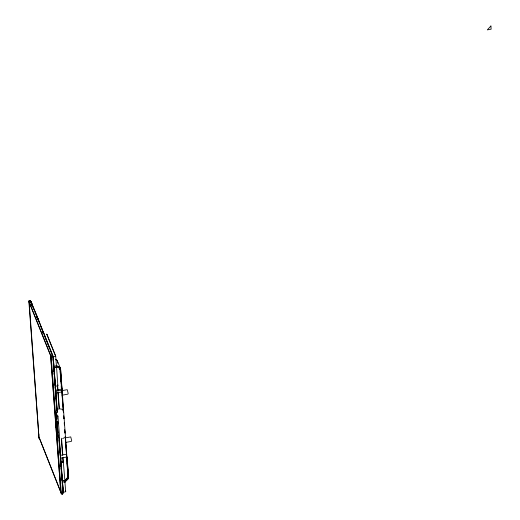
<?xml version="1.0" encoding="UTF-8"?>
<svg xmlns="http://www.w3.org/2000/svg" width="520" height="520" viewBox="0 0 520 520"><rect width="100%" height="100%" fill="white"/><g stroke="black" fill="none" stroke-linecap="round" stroke-linejoin="round"><path stroke-width="0.78" d="M56.127 426.439C55.712 425.23 56.563 428.695 56.18 426.257M32.019 305.442L31.954 305.13M43.017 331.481L37.31 317.096L37.212 317.766M37.518 318.012L37.212 317.61M43.011 332.306L43.017 331.838L43.154 332.404M43.089 332.371L42.959 331.442M43.218 332.098L43.017 332.495M67.996 474.721L67.626 477.471L65 480.422M31.46 303.927L31.545 303.387L31.857 303.914M56.089 426.218L56.134 426.666A4.602 0.683 79.5 0 1 56.127 426.439M39.267 438.412A0.683 0.546 -21.9 0 1 39.013 438.035L28.866 301.204M61.302 493.454L39.208 437.684L39.013 438.009L29.198 302.4L50.713 355.94L60.723 491.199L61.302 493.493A0.657 0.52 -21.9 0 0 61.932 493.909L62.088 493.89A2.99 2.379 -21.9 0 0 62.348 493.844L62.504 493.805A0.657 0.52 -21.9 0 0 63.024 493.175L61.334 493.558L51.207 356.714A0.657 0.52 -21.9 0 1 51.734 356.09L51.889 356.05A2.99 2.379 -21.9 0 1 52.15 355.999L52.332 356.025A0.683 0.546 -21.9 0 1 52.956 356.46L57.064 412.003M39.24 438.347A0.683 0.546 -21.9 0 1 38.987 437.976L39.208 437.684L61.269 493.285M67.841 476.093C68.322 478.641 58.799 487.416 67.769 479.362A4.81 3.881 -9.8 0 0 68.647 477.406L66.866 456.359M30.641 300.95L30.609 300.95A0.657 0.52 -21.9 0 0 30.017 300.528L29.855 300.528A2.99 2.379 -21.9 0 0 29.595 300.593L29.432 300.612A0.657 0.52 -21.9 0 0 28.919 301.262L51.214 356.785A0.683 0.546 -21.9 0 1 51.753 356.129M68.335 477.061L60.619 369.382M58.188 435.247L58.468 437.665L59.404 438.269M56.622 412.731L57.447 411.775M56.791 412.269L56.907 412.848M55.945 423.397L55.913 424.19M43.381 332.183L53.19 356.616L53.976 367.653L56.388 367.204M64.766 480.396L65.715 491.706L63.232 492.323L60.691 461.747L63.258 461.266L64.883 480.447L62.361 480.968L64.87 480.584M42.887 331.26L37.72 317.993L37.212 317.889M43.218 333.288L43.121 331.962L43.388 333.229M62.875 492.576L63.284 492.356L59.332 439.017M31.044 302.959L30.973 301.542L36.881 315.894L37.024 317.311M37.538 317.882L37.992 318.669M43.479 333.528L43.446 332.586L53.105 356.714L57.109 410.859M64.668 482.209L65.916 480.467M55.367 386.224L57.876 385.808L56.557 367.068L53.995 367.601M66.553 480.044L64.825 482.203L67.75 477.763L68.088 474.929M60.652 369.72L61.9 389.46L60.385 369.811A4.524 3.653 -9.1 0 0 59.3 368.16L55.861 366.054L57.915 366.496M63.284 492.356L59.143 438.347M56.934 409.63L59.098 408.726L62.341 409.305A1.742 1.385 -21.9 0 1 62.881 409.76L63.18 411.262M36.901 317.7L36.881 315.894L30.7 301.632L31.772 304.187M56.518 367.101L55.699 356.31L46.735 334.081L46.742 334.49M57.876 385.808L57.609 384.937L58.026 390.507M64.942 480.382L62.387 480.909M37.687 319.377L37.72 317.993M57.343 411.6L56.934 412.126M64.474 482.085L67.548 479.265A4.524 3.653 -9.1 0 0 68.374 477.418L67.262 457.704M55.764 422.116L55.802 422.65M64.454 480.974L66.313 479.869L66.086 479.317L67.373 478.465L68.049 475.429M64.448 437.632L62.621 438.646M52.956 356.46L51.188 356.791L50.629 355.953L60.723 491.199M43.173 332.67L43.492 332.846M52.962 356.525L52.091 356.772L52.084 356.057M29.406 300.547L29.595 300.579A3.029 2.405 -21.9 0 1 29.855 300.528M29.523 300.619L29.439 300.632A0.657 0.52 -21.9 0 0 28.919 301.269L29.114 302.439M62.452 493.909L62.348 493.857A3.029 2.405 -21.9 0 1 62.088 493.909M61.334 493.558A0.683 0.546 -21.9 0 0 61.952 494L62.374 493.928L62.192 493.246L63.076 493.233L59.027 438.464M36.452 315.829L36.621 315.263M40.71 326.417C41.457 328.192 43.036 331.201 42.575 331.312M50.102 349.785L52.806 356.519L55.757 356.324L46.833 334.185L46.833 334.549M56.381 367.224L53.963 367.523L56.485 367.269M55.386 386.269L54.015 367.783L56.511 367.315M61.178 385.638L61.406 388.778L62.179 389.409M55.601 390.221L61.367 389.149M56.004 391.228L61.77 390.156L61.302 384.267M62.147 390.591L67.243 389.675L68.205 393.504L67.86 394.141L62.114 395.213M56.166 392.997L61.932 391.924M55.757 422.038L55.705 421.707M55.692 421.779L55.699 421.291M65.644 437.821L70.74 436.897L71.702 440.726L71.357 441.37L65.611 442.435M60.424 455.332L66.196 454.259M60.989 458.107L66.761 457.035M62.4 481.091L64.916 480.538M51.2 356.811L50.72 355.947M52.221 355.966L52.143 355.979A3.029 2.405 -21.9 0 0 51.883 356.025A3.029 2.405 -21.9 0 1 52.15 355.979L52.306 355.959A0.657 0.52 -21.9 0 1 52.904 356.408M29.907 300.45L29.829 300.463A3.035 2.412 -21.9 0 0 29.569 300.508M29.932 300.534L29.991 300.437A0.683 0.546 -21.9 0 1 30.609 300.878L30.622 301.028M30.94 301.587L31.577 303.062M43.42 332.625L43.914 333.392M55.855 366.041L57.739 366.697M60.58 369.441L60.255 368.03L59.391 367.075L56.186 365.657L59.364 367.159L60.457 368.719M59.611 367.816L59.95 368.303L56.206 365.762M56.03 365.853L59.501 367.985A4.81 3.881 -9.8 0 1 60.652 369.72M32.416 304.792L31.759 303.167M42.38 329.921L42.608 330.493M55.822 359.398L56.479 359.827A5.057 4.017 -21.9 0 1 57.648 361.575L57.831 363.031M55.673 359.424L56.316 359.847A4.895 3.887 -21.9 0 1 57.207 360.893M61.406 388.778L61.9 389.46M59.553 367.341L60.229 369.09L60.691 375.329M50.642 355.959L51.214 356.72M36.797 316.829L36.946 317.33M59.488 367.523L59.95 368.303M60.197 369.35L59.845 368.056L60.6 374.797M59.007 367.055L59.157 367.419M58.383 366.646L58.572 367.107M57.961 362.323L60.255 368.03M31.987 304.726L33.794 309.212M34.996 312.208L35.899 314.45M37.57 318.604L38.994 322.153M43.206 332.631L43.485 333.326M44.09 334.822L49.498 348.29M36.582 317.142L36.79 317.655M56.102 424.229L56.18 426.043L56.05 424.651M65.442 490.763L65.715 491.706L65.37 490.848M38.727 434.473L38.922 434.947M56.069 424.262L55.829 422.935M37.258 317.272L36.972 316.55L36.972 317.694M37.271 317.681L36.907 316.498L36.874 317.337M37.271 318L37.232 317.531M56.095 424.541L55.913 424.164M31.98 304.324L32.227 305.487M60.086 368.654L60.288 369.558M55.855 422.084L55.705 421.395M52.806 356.519L53.235 356.584L57.239 410.722M42.926 332L43.062 332.67M37.206 317.252L37.382 318.038M32.078 305.266L32.006 304.928L32.117 305.591M57.454 361.53L57.629 362.973M62.29 493.948L62.192 493.246L62.199 493.961M43.212 332.566L43.342 333.275M43.108 332.351L42.978 332.124M42.998 332.677L43.147 333.313M37.498 317.779L37.577 318.142M36.621 317.096L36.706 317.733M55.809 422.793L55.718 421.941M43.628 332.696L43.686 333.457M60.807 376.584L61.217 382.109M61.393 384.475L63.479 412.678M63.707 415.747L63.934 418.808M64.214 422.637L64.389 424.964M64.734 429.591L65.007 433.31M65.266 436.839L66.657 455.676M66.768 457.138L66.879 458.607M67.041 460.804L67.951 473.025M60.716 376.376L61.126 381.901M61.848 391.651L63.219 410.176M63.674 416.306L63.843 418.6M64.753 430.872L64.864 432.361M65.175 436.631L66.463 453.999M66.684 456.931L66.846 459.134M66.95 460.597L67.88 473.148M60.125 371.436L60.535 376.961M60.652 378.541L61.061 384.066M66.45 456.521L66.742 460.454M66.918 462.82L67.262 467.551M67.379 469.131L67.841 475.365M58.143 392.1L59.377 408.811M61.555 438.23L62.79 454.916M62.966 457.294L63.258 461.266M57.402 385.651L57.779 390.709M57.889 392.216L59.052 407.921M61.393 439.589L62.55 455.215M62.712 457.385L63.031 461.721M57.993 416.319L59.586 437.827M57.688 415.064L57.805 416.65M58.214 422.168L58.331 423.755M53.02 358.956L53.183 361.153M53.3 362.694L53.475 365.118M53.599 366.743L53.716 368.362M53.84 369.98L53.957 371.599M54.08 373.217L54.197 374.835M54.314 376.454L54.496 378.879M54.613 380.504L54.736 382.122M54.854 383.74L54.977 385.359M55.094 386.978L55.218 388.596M55.386 390.891L55.79 396.376M55.913 397.988L56.329 403.637M56.446 405.256L56.57 406.868M56.686 408.479L56.868 410.904M59.02 440.005L59.436 445.653M59.559 447.265L59.677 448.877M59.794 450.496L60.151 455.338M60.327 457.632L60.495 459.934M60.548 460.694L60.73 463.125M60.853 464.744L60.97 466.362M61.087 467.981L61.509 473.649M61.627 475.267L61.75 476.885M61.867 478.504L62.049 480.935M62.166 482.553L62.29 484.172M62.407 485.791L62.797 491.069M56.94 418.392L56.583 413.569L56.934 419.218M57.174 421.597L57.473 425.62M57.648 428.019L58.006 432.835M57.116 421.623L57.466 426.439M57.59 428.044L58.24 436.878M56.544 416.26L58.078 436.988M55.77 422.675L55.841 423.169M31.155 301.652L31.252 303.03M59.956 369.148L60.008 369.856M56.284 427.141C56.394 428.487 56.089 425.555 56.284 427.141M55.965 424.86L56.154 425.711L55.971 424.814M490.9 26L487.305 29.887L491.134 29.178L490.9 26M63.583 462.079L61.035 462.599L63.583 462.079M32.006 305.084L31.954 304.681L32.006 305.084"/></g></svg>
